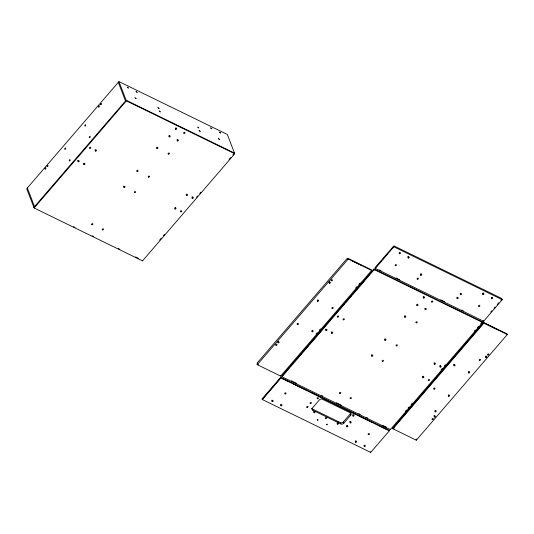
<?xml version="1.0" encoding="UTF-8"?>
<svg xmlns="http://www.w3.org/2000/svg" width="534" height="534" viewBox="0 0 534 534"><rect width="100%" height="100%" fill="white"/><g stroke="black" fill="none" stroke-linecap="round" stroke-linejoin="round"><path stroke-width="0.8" d="M118.935 81.589L26.7 188.722L34.143 208.006L142.518 260.879L234.753 153.739L227.317 134.455L118.935 81.589L126.378 100.866L234.753 153.739M33.896 207.366L126.131 100.232L234.513 153.104L232.884 154.993M34.143 208.006L126.378 100.866M159.693 240.006L161.315 238.117M163.431 235.661L164.519 234.399M196.512 197.24L197.613 195.958M199.763 193.462L200.844 192.207M229.086 159.406L230.715 157.517M257.034 364.054L257.562 363.44L257.315 362.806L347.234 258.369L347.474 259.003L348.001 258.389L371.377 269.79L371.624 270.431L280.65 376.096L257.275 364.689L257.034 364.054L258.496 364.769M257.275 364.689L348.248 259.023L348.001 258.389M316.148 333.944L317.229 332.689M319.399 330.172L320.48 328.917M355.677 288.033L356.759 286.771M358.921 284.262L360.009 283M262.107 398.905L280.684 377.331L389.059 430.204L389.306 430.838L370.729 452.411L262.354 399.545L262.107 398.905L262.902 399.299M373.974 268.969L281.738 376.11L281.979 376.744L390.361 429.616L482.596 322.476L482.349 321.842L373.974 268.969L374.221 269.603L482.596 322.476M394.199 246.027L394.399 246.561L393.605 246.167L375.028 267.741L375.275 268.382L483.65 321.254L502.227 299.674L500.979 298.126L394.199 246.027L393.131 247.262M262.701 398.764L280.744 377.805M282.96 375.228L287.292 370.195M297.037 358.875L298.126 357.62M300.288 355.103L301.37 353.848M303.539 351.332L304.62 350.07M306.249 348.181L308.412 345.672M309.493 344.41L325.74 325.54M336.567 312.964L337.655 311.702M339.818 309.186L340.899 307.931M343.068 305.415L344.69 303.526M345.778 302.271L347.941 299.754M349.022 298.499L351.192 295.983M352.273 294.721L364.188 280.884M376.15 266.987L377.738 265.138M379.334 263.289L380.929 261.44M383.052 258.977L384.113 257.742M386.236 255.279L387.297 254.044M262.354 399.545L280.924 377.965L280.684 377.331M281.979 376.744L374.221 269.603M375.275 268.382L393.845 246.808L393.605 246.167M311.649 408.356A2.096 1.589 -21.1 0 0 312.277 408.937L340.432 422.674A2.096 1.589 -21.1 0 0 343.289 421.98L350.257 413.89A2.096 1.589 -21.1 0 0 350.684 412.622M343.783 423.255L350.745 415.165A2.096 1.589 -21.1 0 0 350.417 412.916L322.262 399.178A2.096 1.589 -21.1 0 0 319.405 399.873L312.437 407.963A2.096 1.589 -21.1 0 0 312.764 410.212L340.919 423.949A2.096 1.589 -21.1 0 0 343.783 423.255L343.289 421.98M405.306 411.334L406.394 410.072M408.016 408.183L409.104 406.921M411.273 404.398L412.361 403.137M441.117 369.735L442.199 368.48M444.368 365.957L445.456 364.695M474.212 331.294L475.3 330.032M477.469 327.516L478.551 326.254M480.72 323.731L482.349 321.842M490.833 311.983L491.894 310.755M494.023 308.285L495.085 307.057M497.207 304.587L498.796 302.738M500.919 300.275L501.98 299.04M392.71 428.155L483.677 322.489L507.053 333.89L507.3 334.531L416.326 440.196L392.951 428.789L392.71 428.155L394.172 428.869M483.57 322.79L393.651 427.233L393.898 427.868M392.951 428.789L483.924 323.123L483.677 322.489M416.613 438.948L416.086 439.562L416.326 440.196M393.845 246.808L502.227 299.674M379.514 269.93L381.009 270.658M395.954 277.954L399.692 279.776M440.804 299.834L444.542 301.657M461.73 310.04L463.225 310.768M484.305 323.15L496.76 329.224M483.924 323.123L507.3 334.531M351.626 260.512L361.151 265.158M348.248 259.023L371.624 270.431M73.512 226.696L75.007 227.424M92.195 235.808L93.69 236.542M118.354 248.57L119.85 249.305M135.543 256.961L138.533 258.416M291.451 380.849L296.684 383.399M321.348 395.434L322.843 396.161M336.3 402.723L341.533 405.279M358.721 413.663L360.216 414.391M366.197 417.308L367.692 418.042M382.638 425.331L386.376 427.153M284.488 379.541L281.545 378.192M285.977 380.268L287.472 380.996M293.44 383.913L306.122 390.1M312.09 393.011L327.008 400.286M332.976 403.197L338.943 406.114M340.438 406.841L350.137 411.574M351.626 412.301L355.357 414.117M359.088 415.939L371.771 422.127M379.974 426.125L385.949 429.042M280.924 377.965L389.306 430.838M483.404 320.614L483.65 321.254M373.934 269.563L374.14 270.091M390.114 428.976L390.361 429.616M370.483 451.777L370.729 452.411M350.257 413.89L350.745 415.165M340.432 422.674L340.919 423.949M312.277 408.937L312.764 410.212M280.41 375.455L280.65 376.096M118.301 82.323L125.497 100.966M142.271 260.238L142.518 260.879M27.334 187.988L34.53 206.631M421.152 273.715A0.701 0.527 -21.1 0 1 420.518 274.009M460.542 293.42A0.701 0.527 -21.1 0 1 460.195 293.433M457.491 297.191A0.701 0.527 -21.1 0 1 456.817 297.358M399.752 252.315A0.701 0.527 -21.1 0 1 399.252 252.495M408.517 256.594A0.701 0.527 -21.1 0 1 407.696 256.707M483.29 292.886A0.701 0.527 -21.1 0 1 482.489 293.166M492.054 297.164A0.701 0.527 -21.1 0 1 491.6 297.438M278.207 341.493A0.701 0.527 -21.1 0 1 277.533 341.513M329.778 281.705A0.701 0.527 -21.1 0 1 329.144 281.999M317.977 299.794A0.701 0.527 -21.1 0 1 317.523 300.068M312.403 330.332A0.701 0.527 -21.1 0 1 312.076 330.486M297.471 323.357A0.701 0.527 -21.1 0 1 297.124 323.37M326.134 329.191A0.701 0.527 -21.1 0 1 325.466 329.211M332.001 331.888A0.701 0.527 -21.1 0 1 331.327 332.048M417.428 304.1A0.701 0.527 -21.1 0 1 416.8 304.4M423.849 296.617A0.701 0.527 -21.1 0 1 423.175 296.784M425.211 308.392A0.701 0.527 -21.1 0 1 424.864 308.398M405.052 315.821A0.701 0.527 -21.1 0 1 404.545 316.001M385.208 338.87A0.701 0.527 -21.1 0 1 384.707 339.043M371.944 354.843A0.701 0.527 -21.1 0 1 371.424 354.916M423.242 376.216A0.701 0.527 -21.1 0 1 422.608 376.51M440.563 365.516A0.701 0.527 -21.1 0 1 439.762 365.797M434.723 362.853A0.701 0.527 -21.1 0 1 433.895 362.96M435.477 410.392A0.701 0.527 -21.1 0 1 434.97 410.566M486.174 355.918A0.701 0.527 -21.1 0 1 485.72 356.185M434.603 415.699A0.701 0.527 -21.1 0 1 433.928 415.719M448.72 394.913A0.701 0.527 -21.1 0 1 448.373 395M454.167 364.495A0.701 0.527 -21.1 0 1 453.646 364.568M469.059 371.41A0.701 0.527 -21.1 0 1 468.605 371.684M350.324 421.586A0.701 0.527 -21.1 0 1 349.65 421.606M347.227 425.298A0.701 0.527 -21.1 0 1 346.773 425.565M355.884 440.837A0.701 0.527 -21.1 0 1 355.384 441.017M364.649 445.116A0.701 0.527 -21.1 0 1 363.974 445.283M272.32 400.24A0.701 0.527 -21.1 0 1 271.652 400.26M281.091 404.518A0.701 0.527 -21.1 0 1 280.57 404.592M314.172 411.434A0.701 0.527 -21.1 0 1 313.658 411.507M337.835 422.628A0.701 0.527 -21.1 0 1 337.201 422.921M337.722 421.88A0.701 0.527 -21.1 0 1 337.935 422.074M353.314 414.691A0.701 0.527 -21.1 0 1 352.64 414.858M78.298 160.454A0.701 0.527 -21.1 0 1 77.624 160.474M84.165 163.144A0.701 0.527 -21.1 0 1 83.491 163.311M95.446 149.814A0.701 0.527 -21.1 0 1 94.945 149.774M169.592 135.362A0.701 0.527 -21.1 0 1 168.958 135.656M176.006 127.88A0.701 0.527 -21.1 0 1 175.499 128.06M177.368 139.654A0.701 0.527 -21.1 0 1 177.021 139.661M157.21 147.084A0.701 0.527 -21.1 0 1 156.709 147.264M137.371 170.132A0.701 0.527 -21.1 0 1 137.044 170.286M124.102 186.106A0.701 0.527 -21.1 0 1 123.588 186.179M175.399 207.479A0.701 0.527 -21.1 0 1 174.945 207.746M192.721 196.779A0.701 0.527 -21.1 0 1 191.92 197.059M186.88 194.109A0.701 0.527 -21.1 0 1 186.059 194.222M317.256 419.978C318.197 421.359 318.518 418.502 317.256 419.978M326.554 424.51C327.496 425.898 327.816 423.035 326.554 424.51M127.312 87.222L128.4 88.09L127.366 87.175M134.968 97.835L136.05 98.71L134.968 97.835M136.083 91.494L137.165 92.369L136.083 91.494M157.957 107.674L159.039 108.542L157.957 107.674M159.266 111.065L160.347 111.933L159.312 111.019M197.8 127.112L198.882 127.986L197.854 127.065M199.109 130.503L200.19 131.371L199.109 130.503M210.723 127.913L211.804 128.781L210.723 127.913M218.379 138.526L219.461 139.401L218.379 138.526M219.487 132.185L220.575 133.059L219.541 132.138M457.304 298.626A0.701 0.527 -21.1 0 0 458.252 297.925A0.701 0.527 -21.1 0 0 457.171 297.712A0.701 0.527 -21.1 0 0 457.304 298.626M460.682 294.708A0.701 0.527 -21.1 0 0 461.63 294A0.701 0.527 -21.1 0 0 460.548 293.787A0.701 0.527 -21.1 0 0 460.682 294.708M420.839 275.264A0.701 0.527 -21.1 0 0 421.787 274.563A0.701 0.527 -21.1 0 0 420.705 274.349A0.701 0.527 -21.1 0 0 420.839 275.264M417.461 279.189A0.701 0.527 -21.1 0 0 418.409 278.488A0.701 0.527 -21.1 0 0 417.328 278.274A0.701 0.527 -21.1 0 0 417.461 279.189M399.572 253.75A0.701 0.527 -21.1 0 0 400.513 253.043A0.701 0.527 -21.1 0 0 399.439 252.829A0.701 0.527 -21.1 0 0 399.572 253.75M408.336 258.029A0.701 0.527 -21.1 0 0 409.278 257.321A0.701 0.527 -21.1 0 0 408.203 257.108A0.701 0.527 -21.1 0 0 408.336 258.029M395.507 265.692A0.701 0.527 -21.1 0 0 396.455 264.991A0.701 0.527 -21.1 0 0 395.374 264.777A0.701 0.527 -21.1 0 0 395.507 265.692M482.976 294.441A0.701 0.527 -21.1 0 0 483.924 293.733A0.701 0.527 -21.1 0 0 482.843 293.52A0.701 0.527 -21.1 0 0 482.976 294.441M491.741 298.72A0.701 0.527 -21.1 0 0 492.688 298.012A0.701 0.527 -21.1 0 0 491.607 297.798A0.701 0.527 -21.1 0 0 491.741 298.72M478.918 306.382A0.701 0.527 -21.1 0 0 479.859 305.682A0.701 0.527 -21.1 0 0 478.784 305.468A0.701 0.527 -21.1 0 0 478.918 306.382M331.574 280.804A0.701 0.527 -21.1 0 0 332.522 280.103A0.701 0.527 -21.1 0 0 331.44 279.889A0.701 0.527 -21.1 0 0 331.574 280.804M329.465 283.26A0.701 0.527 -21.1 0 0 330.412 282.553A0.701 0.527 -21.1 0 0 329.331 282.339A0.701 0.527 -21.1 0 0 329.465 283.26M278.174 342.835A0.701 0.527 -21.1 0 0 279.122 342.127A0.701 0.527 -21.1 0 0 278.04 341.914A0.701 0.527 -21.1 0 0 278.174 342.835M276.065 345.284A0.701 0.527 -21.1 0 0 277.012 344.584A0.701 0.527 -21.1 0 0 275.931 344.37A0.701 0.527 -21.1 0 0 276.065 345.284M317.663 301.35A0.701 0.527 -21.1 0 0 318.611 300.642A0.701 0.527 -21.1 0 0 317.53 300.428A0.701 0.527 -21.1 0 0 317.663 301.35M332.275 308.478A0.701 0.527 -21.1 0 0 333.216 307.771A0.701 0.527 -21.1 0 0 332.141 307.557A0.701 0.527 -21.1 0 0 332.275 308.478M312.223 331.768A0.701 0.527 -21.1 0 0 313.164 331.06A0.701 0.527 -21.1 0 0 312.09 330.846A0.701 0.527 -21.1 0 0 312.223 331.768M297.612 324.639A0.701 0.527 -21.1 0 0 298.559 323.938A0.701 0.527 -21.1 0 0 297.478 323.724A0.701 0.527 -21.1 0 0 297.612 324.639M326.107 330.533A0.701 0.527 -21.1 0 0 327.055 329.832A0.701 0.527 -21.1 0 0 325.974 329.618A0.701 0.527 -21.1 0 0 326.107 330.533M331.821 333.323A0.701 0.527 -21.1 0 0 332.762 332.615A0.701 0.527 -21.1 0 0 331.687 332.402A0.701 0.527 -21.1 0 0 331.821 333.323M343.429 319.833A0.701 0.527 -21.1 0 0 344.37 319.132A0.701 0.527 -21.1 0 0 343.295 318.918A0.701 0.527 -21.1 0 0 343.429 319.833M337.715 317.049A0.701 0.527 -21.1 0 0 338.663 316.348A0.701 0.527 -21.1 0 0 337.581 316.135A0.701 0.527 -21.1 0 0 337.715 317.049M417.121 305.655A0.701 0.527 -21.1 0 0 418.062 304.947A0.701 0.527 -21.1 0 0 416.987 304.734A0.701 0.527 -21.1 0 0 417.121 305.655M423.662 298.052A0.701 0.527 -21.1 0 0 424.61 297.351A0.701 0.527 -21.1 0 0 423.529 297.138A0.701 0.527 -21.1 0 0 423.662 298.052M431.899 302.07A0.701 0.527 -21.1 0 0 432.84 301.37A0.701 0.527 -21.1 0 0 431.766 301.156A0.701 0.527 -21.1 0 0 431.899 302.07M425.358 309.673A0.701 0.527 -21.1 0 0 426.299 308.966A0.701 0.527 -21.1 0 0 425.224 308.752A0.701 0.527 -21.1 0 0 425.358 309.673M416.286 322.83A0.701 0.527 -21.1 0 0 417.234 322.129A0.701 0.527 -21.1 0 0 416.153 321.915A0.701 0.527 -21.1 0 0 416.286 322.83M404.865 317.256A0.701 0.527 -21.1 0 0 405.813 316.555A0.701 0.527 -21.1 0 0 404.732 316.342A0.701 0.527 -21.1 0 0 404.865 317.256M385.027 340.305A0.701 0.527 -21.1 0 0 385.969 339.597A0.701 0.527 -21.1 0 0 384.894 339.384A0.701 0.527 -21.1 0 0 385.027 340.305M396.448 345.878A0.701 0.527 -21.1 0 0 397.396 345.171A0.701 0.527 -21.1 0 0 396.315 344.957A0.701 0.527 -21.1 0 0 396.448 345.878M339.831 393.451A0.701 0.527 -21.1 0 0 340.779 392.75A0.701 0.527 -21.1 0 0 339.697 392.537A0.701 0.527 -21.1 0 0 339.831 393.451M350.458 398.638A0.701 0.527 -21.1 0 0 351.405 397.93A0.701 0.527 -21.1 0 0 350.324 397.717A0.701 0.527 -21.1 0 0 350.458 398.638M382.544 361.371A0.701 0.527 -21.1 0 0 383.485 360.67A0.701 0.527 -21.1 0 0 382.411 360.457A0.701 0.527 -21.1 0 0 382.544 361.371M371.918 356.191A0.701 0.527 -21.1 0 0 372.859 355.484A0.701 0.527 -21.1 0 0 371.784 355.27A0.701 0.527 -21.1 0 0 371.918 356.191M422.928 377.772A0.701 0.527 -21.1 0 0 423.876 377.064A0.701 0.527 -21.1 0 0 422.794 376.85A0.701 0.527 -21.1 0 0 422.928 377.772M428.642 380.555A0.701 0.527 -21.1 0 0 429.583 379.848A0.701 0.527 -21.1 0 0 428.508 379.634A0.701 0.527 -21.1 0 0 428.642 380.555M440.25 367.072A0.701 0.527 -21.1 0 0 441.197 366.364A0.701 0.527 -21.1 0 0 440.116 366.15A0.701 0.527 -21.1 0 0 440.25 367.072M434.542 364.281A0.701 0.527 -21.1 0 0 435.484 363.581A0.701 0.527 -21.1 0 0 434.409 363.367A0.701 0.527 -21.1 0 0 434.542 364.281M435.29 411.821A0.701 0.527 -21.1 0 0 436.238 411.12A0.701 0.527 -21.1 0 0 435.157 410.906A0.701 0.527 -21.1 0 0 435.29 411.821M479.619 360.337A0.701 0.527 -21.1 0 0 480.56 359.636A0.701 0.527 -21.1 0 0 479.485 359.422A0.701 0.527 -21.1 0 0 479.619 360.337M432.46 419.497A0.701 0.527 -21.1 0 0 433.408 418.789A0.701 0.527 -21.1 0 0 432.326 418.576A0.701 0.527 -21.1 0 0 432.46 419.497M434.569 417.041A0.701 0.527 -21.1 0 0 435.517 416.34A0.701 0.527 -21.1 0 0 434.436 416.126A0.701 0.527 -21.1 0 0 434.569 417.041M485.86 357.466A0.701 0.527 -21.1 0 0 486.808 356.765A0.701 0.527 -21.1 0 0 485.726 356.552A0.701 0.527 -21.1 0 0 485.86 357.466M487.969 355.017A0.701 0.527 -21.1 0 0 488.917 354.309A0.701 0.527 -21.1 0 0 487.836 354.095A0.701 0.527 -21.1 0 0 487.969 355.017M448.694 396.255A0.701 0.527 -21.1 0 0 449.641 395.554A0.701 0.527 -21.1 0 0 448.56 395.34A0.701 0.527 -21.1 0 0 448.694 396.255M434.082 389.126A0.701 0.527 -21.1 0 0 435.03 388.425A0.701 0.527 -21.1 0 0 433.948 388.211A0.701 0.527 -21.1 0 0 434.082 389.126M454.134 365.837A0.701 0.527 -21.1 0 0 455.081 365.136A0.701 0.527 -21.1 0 0 454 364.922A0.701 0.527 -21.1 0 0 454.134 365.837M468.745 372.966A0.701 0.527 -21.1 0 0 469.693 372.258A0.701 0.527 -21.1 0 0 468.612 372.044A0.701 0.527 -21.1 0 0 468.745 372.966M307.07 407.409A0.701 0.527 -21.1 0 0 308.018 406.708A0.701 0.527 -21.1 0 0 306.937 406.494A0.701 0.527 -21.1 0 0 307.07 407.409M310.448 403.49A0.701 0.527 -21.1 0 0 311.395 402.783A0.701 0.527 -21.1 0 0 310.314 402.569A0.701 0.527 -21.1 0 0 310.448 403.49M346.92 426.846A0.701 0.527 -21.1 0 0 347.861 426.145A0.701 0.527 -21.1 0 0 346.786 425.932A0.701 0.527 -21.1 0 0 346.92 426.846M350.297 422.928A0.701 0.527 -21.1 0 0 351.239 422.22A0.701 0.527 -21.1 0 0 350.157 422.007A0.701 0.527 -21.1 0 0 350.297 422.928M355.704 442.272A0.701 0.527 -21.1 0 0 356.645 441.571A0.701 0.527 -21.1 0 0 355.571 441.358A0.701 0.527 -21.1 0 0 355.704 442.272M368.527 434.609A0.701 0.527 -21.1 0 0 369.475 433.902A0.701 0.527 -21.1 0 0 368.393 433.688A0.701 0.527 -21.1 0 0 368.527 434.609M364.468 446.551A0.701 0.527 -21.1 0 0 365.41 445.85A0.701 0.527 -21.1 0 0 364.335 445.636A0.701 0.527 -21.1 0 0 364.468 446.551M272.293 401.581A0.701 0.527 -21.1 0 0 273.241 400.88A0.701 0.527 -21.1 0 0 272.16 400.667A0.701 0.527 -21.1 0 0 272.293 401.581M285.123 393.918A0.701 0.527 -21.1 0 0 286.064 393.211A0.701 0.527 -21.1 0 0 284.989 392.997A0.701 0.527 -21.1 0 0 285.123 393.918M281.058 405.86A0.701 0.527 -21.1 0 0 282.005 405.159A0.701 0.527 -21.1 0 0 280.924 404.946A0.701 0.527 -21.1 0 0 281.058 405.86M314.146 412.775A0.701 0.527 -21.1 0 0 315.093 412.074A0.701 0.527 -21.1 0 0 314.012 411.861A0.701 0.527 -21.1 0 0 314.146 412.775M325.833 418.476A0.701 0.527 -21.1 0 0 326.781 417.775A0.701 0.527 -21.1 0 0 325.7 417.561A0.701 0.527 -21.1 0 0 325.833 418.476M337.521 424.183A0.701 0.527 -21.1 0 0 338.469 423.475A0.701 0.527 -21.1 0 0 337.388 423.262A0.701 0.527 -21.1 0 0 337.521 424.183M353.128 416.126A0.701 0.527 -21.1 0 0 354.075 415.425A0.701 0.527 -21.1 0 0 352.994 415.212A0.701 0.527 -21.1 0 0 353.128 416.126M317.536 398.764A0.701 0.527 -21.1 0 0 318.478 398.057A0.701 0.527 -21.1 0 0 317.403 397.843A0.701 0.527 -21.1 0 0 317.536 398.764M101.033 104.51A0.701 0.374 -64 0 0 101.347 103.389A0.701 0.374 -64 0 0 100.572 104.023A0.701 0.374 -64 0 0 101.033 104.51M98.923 106.96A0.701 0.374 -64 0 0 99.237 105.845A0.701 0.374 -64 0 0 98.456 106.473A0.701 0.374 -64 0 0 98.923 106.96M47.633 166.535A0.701 0.374 -64 0 0 47.947 165.42A0.701 0.374 -64 0 0 47.166 166.047A0.701 0.374 -64 0 0 47.633 166.535M45.523 168.991A0.701 0.374 -64 0 0 45.837 167.87A0.701 0.374 -64 0 0 45.056 168.497A0.701 0.374 -64 0 0 45.523 168.991M85.28 125.877A0.701 0.374 -64 0 0 85.6 124.756A0.701 0.374 -64 0 0 84.819 125.383A0.701 0.374 -64 0 0 85.28 125.877M89.779 137.532A0.701 0.374 -64 0 0 90.092 136.41A0.701 0.374 -64 0 0 89.312 137.038A0.701 0.374 -64 0 0 89.779 137.532M69.727 160.821A0.701 0.374 -64 0 0 70.041 159.699A0.701 0.374 -64 0 0 69.26 160.327A0.701 0.374 -64 0 0 69.727 160.821M65.228 149.166A0.701 0.374 -64 0 0 65.549 148.045A0.701 0.374 -64 0 0 64.768 148.679A0.701 0.374 -64 0 0 65.228 149.166M78.264 161.795A0.701 0.527 -21.1 0 0 79.212 161.094A0.701 0.527 -21.1 0 0 78.131 160.874A0.701 0.527 -21.1 0 0 78.264 161.795M83.978 164.579A0.701 0.527 -21.1 0 0 84.919 163.878A0.701 0.527 -21.1 0 0 83.845 163.664A0.701 0.527 -21.1 0 0 83.978 164.579M95.586 151.095A0.701 0.527 -21.1 0 0 96.534 150.394A0.701 0.527 -21.1 0 0 95.453 150.181A0.701 0.527 -21.1 0 0 95.586 151.095M89.879 148.312A0.701 0.527 -21.1 0 0 90.82 147.604A0.701 0.527 -21.1 0 0 89.745 147.391A0.701 0.527 -21.1 0 0 89.879 148.312M169.278 136.918A0.701 0.527 -21.1 0 0 170.226 136.21A0.701 0.527 -21.1 0 0 169.144 135.996A0.701 0.527 -21.1 0 0 169.278 136.918M175.819 129.315A0.701 0.527 -21.1 0 0 176.767 128.614A0.701 0.527 -21.1 0 0 175.686 128.4A0.701 0.527 -21.1 0 0 175.819 129.315M184.056 133.333A0.701 0.527 -21.1 0 0 185.004 132.632A0.701 0.527 -21.1 0 0 183.923 132.419A0.701 0.527 -21.1 0 0 184.056 133.333M177.515 140.936A0.701 0.527 -21.1 0 0 178.456 140.228A0.701 0.527 -21.1 0 0 177.381 140.015A0.701 0.527 -21.1 0 0 177.515 140.936M168.45 154.092A0.701 0.527 -21.1 0 0 169.391 153.392A0.701 0.527 -21.1 0 0 168.317 153.171A0.701 0.527 -21.1 0 0 168.45 154.092M157.029 148.519A0.701 0.527 -21.1 0 0 157.971 147.818A0.701 0.527 -21.1 0 0 156.889 147.604A0.701 0.527 -21.1 0 0 157.029 148.519M137.185 171.568A0.701 0.527 -21.1 0 0 138.132 170.86A0.701 0.527 -21.1 0 0 137.051 170.646A0.701 0.527 -21.1 0 0 137.185 171.568M148.606 177.141A0.701 0.527 -21.1 0 0 149.553 176.434A0.701 0.527 -21.1 0 0 148.472 176.22A0.701 0.527 -21.1 0 0 148.606 177.141M91.995 224.714A0.701 0.527 -21.1 0 0 92.936 224.013A0.701 0.527 -21.1 0 0 91.861 223.799A0.701 0.527 -21.1 0 0 91.995 224.714M102.621 229.9A0.701 0.527 -21.1 0 0 103.563 229.193A0.701 0.527 -21.1 0 0 102.481 228.979A0.701 0.527 -21.1 0 0 102.621 229.9M134.702 192.634A0.701 0.527 -21.1 0 0 135.643 191.933A0.701 0.527 -21.1 0 0 134.568 191.719A0.701 0.527 -21.1 0 0 134.702 192.634M124.075 187.447A0.701 0.527 -21.1 0 0 125.023 186.746A0.701 0.527 -21.1 0 0 123.941 186.533A0.701 0.527 -21.1 0 0 124.075 187.447M175.092 209.028A0.701 0.527 -21.1 0 0 176.033 208.327A0.701 0.527 -21.1 0 0 174.958 208.113A0.701 0.527 -21.1 0 0 175.092 209.028M180.799 211.818A0.701 0.527 -21.1 0 0 181.747 211.11A0.701 0.527 -21.1 0 0 180.666 210.897A0.701 0.527 -21.1 0 0 180.799 211.818M192.407 198.334A0.701 0.527 -21.1 0 0 193.355 197.627A0.701 0.527 -21.1 0 0 192.273 197.413A0.701 0.527 -21.1 0 0 192.407 198.334M186.7 195.544A0.701 0.527 -21.1 0 0 187.641 194.843A0.701 0.527 -21.1 0 0 186.566 194.63A0.701 0.527 -21.1 0 0 186.7 195.544"/></g></svg>
